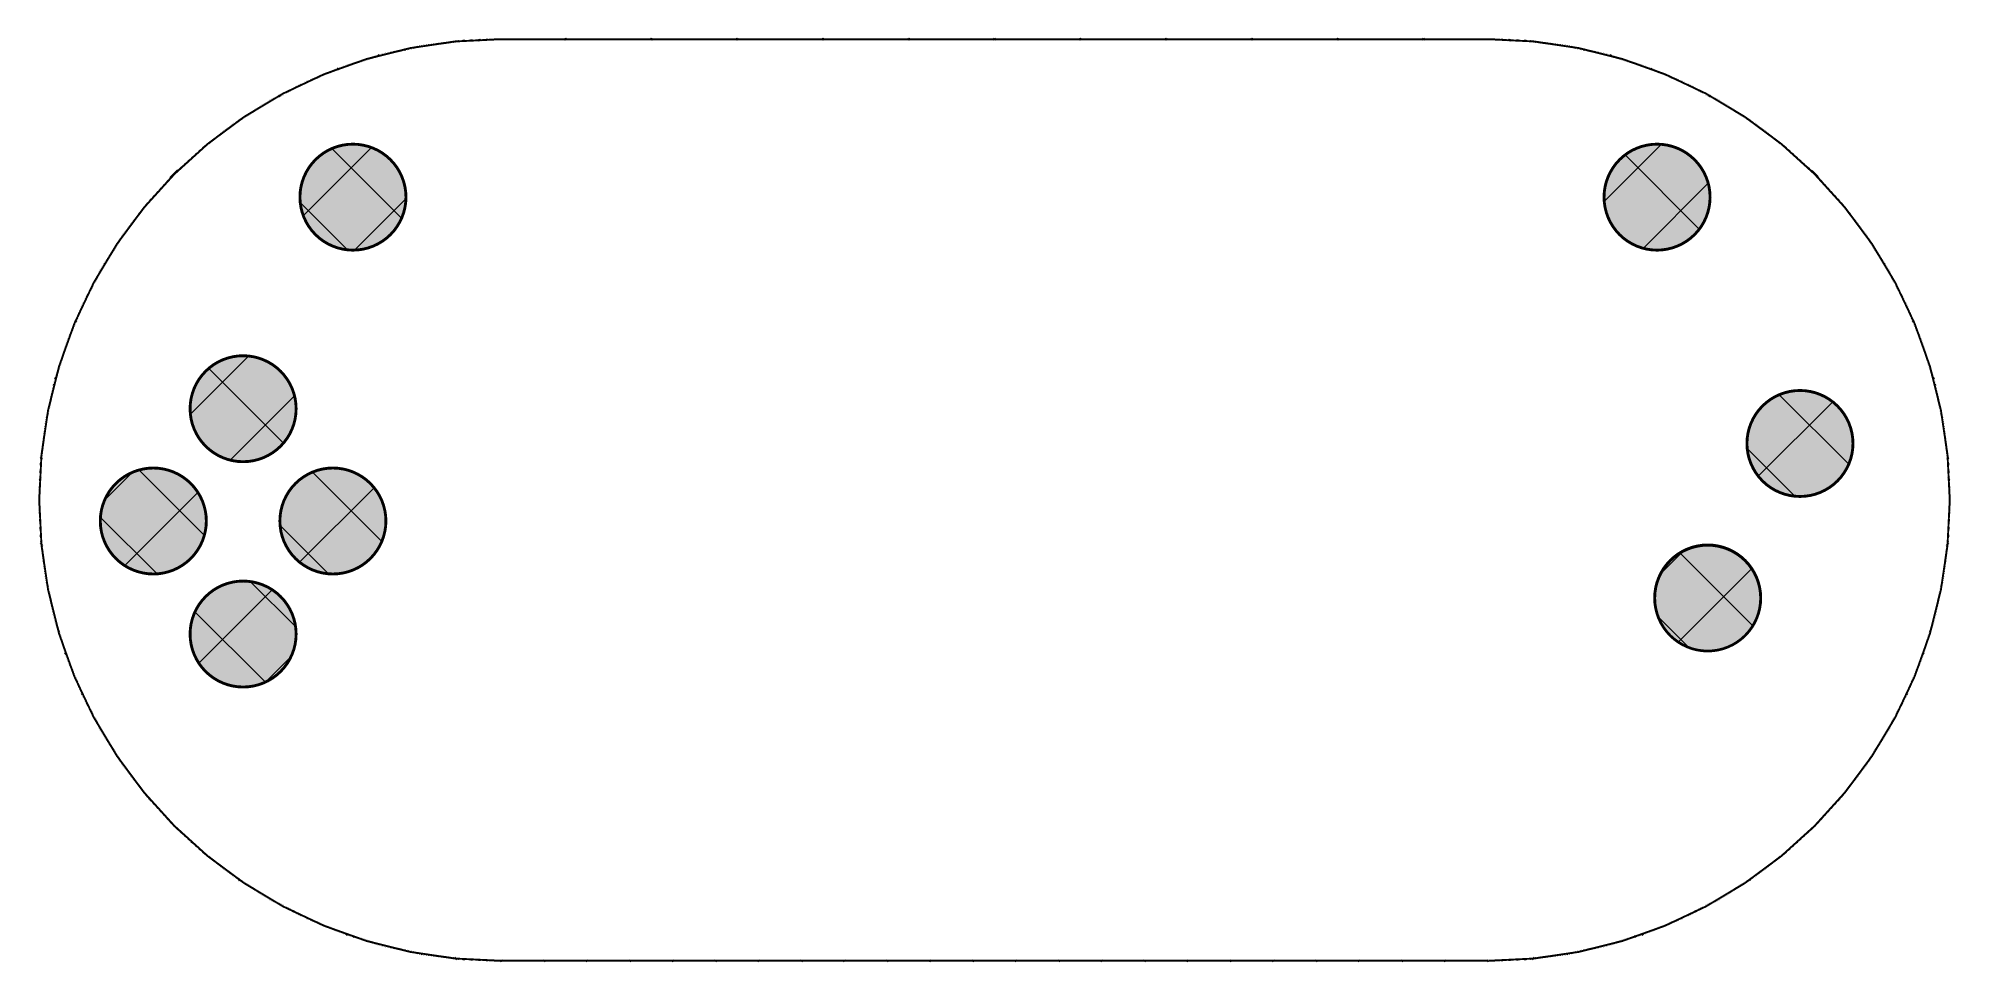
# Model space of a CAD drawing. Header units: millimetres. Extents: x -50 to 50, y -48 to 0.
import ezdxf

# ---------------------------------------------------------------- set-up
doc = ezdxf.new("R2010")
doc.units = ezdxf.units.MM
doc.header["$MEASUREMENT"] = 0
for name, color, linetype, true_color in [('Board-Outline-Layer', 7, 'Continuous', 0xff00ff), ('Multi-Layer', 7, 'Continuous', 0xc0c0c0), ('Top-Silkscreen-Layer', 7, 'Continuous', 0x006699)]:
    doc.layers.add(name, color=color, linetype=linetype, true_color=true_color)
pattern_1 = [(45, (0, 0), (-2.24506, 2.24506), []), (135, (0, 0), (-2.24506, -2.24506), [])]

msp = doc.modelspace()

# ---------------------------------------------------------------- hatches: boundary and pattern name
at = {"layer": 'Multi-Layer'}
h = msp.add_hatch(dxfattribs=at)
h.set_pattern_fill('ANSI37', color=256, style=0)
h.set_pattern_definition(pattern_1)
h.paths.add_polyline_path([(-25.82, -48.26), (-25.83, -48.3), (-25.87, -48.31), (-27.98, -48.22), (-30.07, -47.94), (-32.13, -47.49), (-34.14, -46.85), (-36.09, -46.04), (-37.96, -45.07), (-39.74, -43.94), (-41.41, -42.65), (-42.97, -41.23), (-44.39, -39.67), (-45.68, -38), (-46.81, -36.22), (-47.78, -34.35), (-48.59, -32.4), (-49.23, -30.39), (-49.68, -28.33), (-49.96, -26.24), (-50.05, -24.13), (-49.96, -22.02), (-49.68, -19.93), (-49.23, -17.87), (-48.59, -15.86), (-47.78, -13.91), (-46.81, -12.04), (-45.68, -10.26), (-44.39, -8.59), (-42.97, -7.03), (-41.41, -5.61), (-39.74, -4.32), (-37.96, -3.19), (-36.09, -2.22), (-34.14, -1.41), (-32.13, -0.77), (-30.07, -0.32), (-27.98, -0.04), (-25.87, 0.05), (-25.83, 0.04), (-25.82, 0), (-25.83, -0.04), (-25.87, -0.05), (-27.97, -0.14), (-30.05, -0.42), (-32.1, -0.87), (-34.11, -1.5), (-36.05, -2.31), (-37.91, -3.28), (-39.68, -4.4), (-41.35, -5.68), (-42.9, -7.1), (-44.32, -8.65), (-45.6, -10.32), (-46.72, -12.09), (-47.69, -13.95), (-48.5, -15.89), (-49.13, -17.9), (-49.58, -19.95), (-49.86, -22.03), (-49.95, -24.13), (-49.86, -26.23), (-49.58, -28.31), (-49.13, -30.36), (-48.5, -32.37), (-47.69, -34.31), (-46.72, -36.17), (-45.6, -37.94), (-44.32, -39.61), (-42.9, -41.16), (-41.35, -42.58), (-39.68, -43.86), (-37.91, -44.98), (-36.05, -45.95), (-34.11, -46.76), (-32.1, -47.39), (-30.05, -47.84), (-27.97, -48.12), (-25.87, -48.21), (-25.83, -48.22)])
h = msp.add_hatch(dxfattribs=at)
h.set_pattern_fill('ANSI37', color=256, style=0)
h.set_pattern_definition(pattern_1)
h.paths.add_polyline_path([(25.92, 0), (25.91, -0.04), (25.87, -0.05), (-25.87, -0.05), (-25.91, -0.04), (-25.92, 0), (-25.91, 0.04), (-25.87, 0.05), (25.87, 0.05), (25.91, 0.04)])
h = msp.add_hatch(dxfattribs=at)
h.set_pattern_fill('ANSI37', color=256, style=0)
h.set_pattern_definition(pattern_1)
h.paths.add_polyline_path([(50.05, -24.13), (49.96, -26.24), (49.68, -28.33), (49.23, -30.39), (48.59, -32.4), (47.78, -34.35), (46.81, -36.22), (45.68, -38), (44.39, -39.67), (42.97, -41.23), (41.41, -42.65), (39.74, -43.94), (37.96, -45.07), (36.09, -46.04), (34.14, -46.85), (32.13, -47.49), (30.07, -47.94), (27.98, -48.22), (25.87, -48.31), (25.83, -48.3), (25.82, -48.26), (25.83, -48.22), (25.87, -48.21), (27.97, -48.12), (30.05, -47.84), (32.1, -47.39), (34.11, -46.76), (36.05, -45.95), (37.91, -44.98), (39.68, -43.86), (41.35, -42.58), (42.9, -41.16), (44.32, -39.61), (45.6, -37.94), (46.72, -36.17), (47.69, -34.31), (48.5, -32.37), (49.13, -30.36), (49.58, -28.31), (49.86, -26.23), (49.95, -24.13), (49.86, -22.03), (49.58, -19.95), (49.13, -17.9), (48.5, -15.89), (47.69, -13.95), (46.72, -12.09), (45.6, -10.32), (44.32, -8.65), (42.9, -7.1), (41.35, -5.68), (39.68, -4.4), (37.91, -3.28), (36.05, -2.31), (34.11, -1.5), (32.1, -0.87), (30.05, -0.42), (27.97, -0.14), (25.87, -0.05), (25.83, -0.04), (25.82, 0), (25.83, 0.04), (25.87, 0.05), (27.98, -0.04), (30.07, -0.32), (32.13, -0.77), (34.14, -1.41), (36.09, -2.22), (37.96, -3.19), (39.74, -4.32), (41.41, -5.61), (42.97, -7.03), (44.39, -8.59), (45.68, -10.26), (46.81, -12.04), (47.78, -13.91), (48.59, -15.86), (49.23, -17.87), (49.68, -19.93), (49.96, -22.02)])
h = msp.add_hatch(dxfattribs=at)
h.set_pattern_fill('ANSI37', color=256, style=0)
h.set_pattern_definition(pattern_1)
h.paths.add_polyline_path([(-36.38, -8.27, 1), (-30.78, -8.27, 1)])
for points in [[(-33.58, -11.07), (-33.69, -11.07), (-34.02, -11.04), (-34.44, -10.94), (-34.85, -10.77), (-35.23, -10.54), (-35.56, -10.25), (-35.85, -9.92), (-36.08, -9.54), (-36.25, -9.13), (-36.35, -8.71), (-36.38, -8.38), (-36.38, -8.27), (-36.38, -8.16), (-36.35, -7.83), (-36.25, -7.4), (-36.08, -6.99), (-35.85, -6.62), (-35.56, -6.28), (-35.23, -5.99), (-34.85, -5.76), (-34.44, -5.6), (-34.02, -5.49), (-33.69, -5.47), (-33.58, -5.47), (-33.47, -5.47), (-33.14, -5.49), (-32.71, -5.6), (-32.3, -5.76), (-31.93, -5.99), (-31.59, -6.28), (-31.3, -6.62), (-31.07, -6.99), (-30.9, -7.4), (-30.8, -7.83), (-30.78, -8.16), (-30.78, -8.27), (-30.78, -8.38), (-30.8, -8.71), (-30.9, -9.13), (-31.07, -9.54), (-31.3, -9.92), (-31.59, -10.25), (-31.93, -10.54), (-32.3, -10.77), (-32.71, -10.94), (-33.14, -11.04), (-33.47, -11.07)], [(-33.58, -11.07), (-33.69, -11.07), (-34.02, -11.04), (-34.44, -10.94), (-34.85, -10.77), (-35.23, -10.54), (-35.56, -10.25), (-35.85, -9.92), (-36.08, -9.54), (-36.25, -9.13), (-36.35, -8.71), (-36.38, -8.38), (-36.38, -8.27), (-36.38, -8.16), (-36.35, -7.83), (-36.25, -7.4), (-36.08, -6.99), (-35.85, -6.62), (-35.56, -6.28), (-35.23, -5.99), (-34.85, -5.76), (-34.44, -5.6), (-34.02, -5.49), (-33.69, -5.47), (-33.58, -5.47), (-33.47, -5.47), (-33.14, -5.49), (-32.71, -5.6), (-32.3, -5.76), (-31.93, -5.99), (-31.59, -6.28), (-31.3, -6.62), (-31.07, -6.99), (-30.9, -7.4), (-30.8, -7.83), (-30.78, -8.16), (-30.78, -8.27), (-30.78, -8.38), (-30.8, -8.71), (-30.9, -9.13), (-31.07, -9.54), (-31.3, -9.92), (-31.59, -10.25), (-31.93, -10.54), (-32.3, -10.77), (-32.71, -10.94), (-33.14, -11.04), (-33.47, -11.07)], [(34.68, -11.07), (34.57, -11.07), (34.24, -11.04), (33.81, -10.94), (33.4, -10.77), (33.02, -10.54), (32.69, -10.25), (32.4, -9.92), (32.17, -9.54), (32, -9.13), (31.9, -8.71), (31.88, -8.38), (31.88, -8.27), (31.88, -8.16), (31.9, -7.83), (32, -7.4), (32.17, -6.99), (32.4, -6.62), (32.69, -6.28), (33.02, -5.99), (33.4, -5.76), (33.81, -5.6), (34.24, -5.49), (34.57, -5.47), (34.68, -5.47), (34.79, -5.47), (35.11, -5.49), (35.54, -5.6), (35.95, -5.76), (36.33, -5.99), (36.66, -6.28), (36.95, -6.62), (37.18, -6.99), (37.35, -7.4), (37.45, -7.83), (37.48, -8.16), (37.48, -8.27), (37.48, -8.38), (37.45, -8.71), (37.35, -9.13), (37.18, -9.54), (36.95, -9.92), (36.66, -10.25), (36.33, -10.54), (35.95, -10.77), (35.54, -10.94), (35.11, -11.04), (34.79, -11.07)], [(34.68, -11.07), (34.57, -11.07), (34.24, -11.04), (33.81, -10.94), (33.4, -10.77), (33.02, -10.54), (32.69, -10.25), (32.4, -9.92), (32.17, -9.54), (32, -9.13), (31.9, -8.71), (31.88, -8.38), (31.88, -8.27), (31.88, -8.16), (31.9, -7.83), (32, -7.4), (32.17, -6.99), (32.4, -6.62), (32.69, -6.28), (33.02, -5.99), (33.4, -5.76), (33.81, -5.6), (34.24, -5.49), (34.57, -5.47), (34.68, -5.47), (34.79, -5.47), (35.11, -5.49), (35.54, -5.6), (35.95, -5.76), (36.33, -5.99), (36.66, -6.28), (36.95, -6.62), (37.18, -6.99), (37.35, -7.4), (37.45, -7.83), (37.48, -8.16), (37.48, -8.27), (37.48, -8.38), (37.45, -8.71), (37.35, -9.13), (37.18, -9.54), (36.95, -9.92), (36.66, -10.25), (36.33, -10.54), (35.95, -10.77), (35.54, -10.94), (35.11, -11.04), (34.79, -11.07)], [(-41.31, -17.37), (-41.23, -17.3), (-40.98, -17.08), (-40.6, -16.85), (-40.19, -16.68), (-39.77, -16.58), (-39.33, -16.54), (-38.89, -16.58), (-38.46, -16.68), (-38.05, -16.85), (-37.68, -17.08), (-37.42, -17.3), (-37.35, -17.37), (-37.27, -17.45), (-37.05, -17.7), (-36.82, -18.08), (-36.65, -18.49), (-36.55, -18.91), (-36.52, -19.35), (-36.55, -19.79), (-36.65, -20.22), (-36.82, -20.63), (-37.05, -21), (-37.27, -21.26), (-37.35, -21.33), (-37.42, -21.41), (-37.68, -21.63), (-38.05, -21.86), (-38.46, -22.02), (-38.89, -22.13), (-39.33, -22.16), (-39.77, -22.13), (-40.19, -22.02), (-40.6, -21.86), (-40.98, -21.63), (-41.23, -21.41), (-41.31, -21.33), (-41.38, -21.26), (-41.6, -21), (-41.83, -20.63), (-42, -20.22), (-42.1, -19.79), (-42.13, -19.35), (-42.1, -18.91), (-42, -18.49), (-41.83, -18.08), (-41.6, -17.7), (-41.38, -17.45)], [(-41.31, -17.37), (-41.23, -17.3), (-40.98, -17.08), (-40.6, -16.85), (-40.19, -16.68), (-39.77, -16.58), (-39.33, -16.54), (-38.89, -16.58), (-38.46, -16.68), (-38.05, -16.85), (-37.68, -17.08), (-37.42, -17.3), (-37.35, -17.37), (-37.27, -17.45), (-37.05, -17.7), (-36.82, -18.08), (-36.65, -18.49), (-36.55, -18.91), (-36.52, -19.35), (-36.55, -19.79), (-36.65, -20.22), (-36.82, -20.63), (-37.05, -21), (-37.27, -21.26), (-37.35, -21.33), (-37.42, -21.41), (-37.68, -21.63), (-38.05, -21.86), (-38.46, -22.02), (-38.89, -22.13), (-39.33, -22.16), (-39.77, -22.13), (-40.19, -22.02), (-40.6, -21.86), (-40.98, -21.63), (-41.23, -21.41), (-41.31, -21.33), (-41.38, -21.26), (-41.6, -21), (-41.83, -20.63), (-42, -20.22), (-42.1, -19.79), (-42.13, -19.35), (-42.1, -18.91), (-42, -18.49), (-41.83, -18.08), (-41.6, -17.7), (-41.38, -17.45)], [(42.16, -23.97), (42.05, -23.97), (41.72, -23.94), (41.29, -23.84), (40.88, -23.67), (40.51, -23.44), (40.17, -23.16), (39.88, -22.82), (39.65, -22.45), (39.49, -22.04), (39.38, -21.61), (39.36, -21.28), (39.36, -21.17), (39.36, -21.06), (39.38, -20.73), (39.49, -20.3), (39.65, -19.9), (39.88, -19.52), (40.17, -19.18), (40.51, -18.9), (40.88, -18.67), (41.29, -18.5), (41.72, -18.4), (42.05, -18.37), (42.16, -18.37), (42.27, -18.37), (42.6, -18.4), (43.03, -18.5), (43.43, -18.67), (43.81, -18.9), (44.14, -19.18), (44.43, -19.52), (44.66, -19.9), (44.83, -20.3), (44.93, -20.73), (44.96, -21.06), (44.96, -21.17), (44.96, -21.28), (44.93, -21.61), (44.83, -22.04), (44.66, -22.45), (44.43, -22.82), (44.14, -23.16), (43.81, -23.44), (43.43, -23.67), (43.03, -23.84), (42.6, -23.94), (42.27, -23.97)], [(42.16, -23.97), (42.05, -23.97), (41.72, -23.94), (41.29, -23.84), (40.88, -23.67), (40.51, -23.44), (40.17, -23.16), (39.88, -22.82), (39.65, -22.45), (39.49, -22.04), (39.38, -21.61), (39.36, -21.28), (39.36, -21.17), (39.36, -21.06), (39.38, -20.73), (39.49, -20.3), (39.65, -19.9), (39.88, -19.52), (40.17, -19.18), (40.51, -18.9), (40.88, -18.67), (41.29, -18.5), (41.72, -18.4), (42.05, -18.37), (42.16, -18.37), (42.27, -18.37), (42.6, -18.4), (43.03, -18.5), (43.43, -18.67), (43.81, -18.9), (44.14, -19.18), (44.43, -19.52), (44.66, -19.9), (44.83, -20.3), (44.93, -20.73), (44.96, -21.06), (44.96, -21.17), (44.96, -21.28), (44.93, -21.61), (44.83, -22.04), (44.66, -22.45), (44.43, -22.82), (44.14, -23.16), (43.81, -23.44), (43.43, -23.67), (43.03, -23.84), (42.6, -23.94), (42.27, -23.97)], [(-46.83, -25.23), (-46.83, -25.12), (-46.8, -24.79), (-46.7, -24.36), (-46.53, -23.96), (-46.3, -23.58), (-46.01, -23.25), (-45.68, -22.96), (-45.3, -22.73), (-44.89, -22.56), (-44.46, -22.46), (-44.14, -22.43), (-44.03, -22.43), (-43.92, -22.43), (-43.59, -22.46), (-43.16, -22.56), (-42.75, -22.73), (-42.37, -22.96), (-42.04, -23.25), (-41.75, -23.58), (-41.52, -23.96), (-41.35, -24.36), (-41.25, -24.79), (-41.23, -25.12), (-41.23, -25.23), (-41.23, -25.34), (-41.25, -25.67), (-41.35, -26.1), (-41.52, -26.51), (-41.75, -26.88), (-42.04, -27.22), (-42.37, -27.5), (-42.75, -27.73), (-43.16, -27.9), (-43.59, -28.01), (-43.92, -28.03), (-44.03, -28.03), (-44.14, -28.03), (-44.46, -28.01), (-44.89, -27.9), (-45.3, -27.73), (-45.68, -27.5), (-46.01, -27.22), (-46.3, -26.88), (-46.53, -26.51), (-46.7, -26.1), (-46.8, -25.67), (-46.83, -25.34)], [(-46.83, -25.23), (-46.83, -25.12), (-46.8, -24.79), (-46.7, -24.36), (-46.53, -23.96), (-46.3, -23.58), (-46.01, -23.25), (-45.68, -22.96), (-45.3, -22.73), (-44.89, -22.56), (-44.46, -22.46), (-44.14, -22.43), (-44.03, -22.43), (-43.92, -22.43), (-43.59, -22.46), (-43.16, -22.56), (-42.75, -22.73), (-42.37, -22.96), (-42.04, -23.25), (-41.75, -23.58), (-41.52, -23.96), (-41.35, -24.36), (-41.25, -24.79), (-41.23, -25.12), (-41.23, -25.23), (-41.23, -25.34), (-41.25, -25.67), (-41.35, -26.1), (-41.52, -26.51), (-41.75, -26.88), (-42.04, -27.22), (-42.37, -27.5), (-42.75, -27.73), (-43.16, -27.9), (-43.59, -28.01), (-43.92, -28.03), (-44.03, -28.03), (-44.14, -28.03), (-44.46, -28.01), (-44.89, -27.9), (-45.3, -27.73), (-45.68, -27.5), (-46.01, -27.22), (-46.3, -26.88), (-46.53, -26.51), (-46.7, -26.1), (-46.8, -25.67), (-46.83, -25.34)], [(-37.43, -25.23), (-37.43, -25.12), (-37.4, -24.79), (-37.3, -24.36), (-37.13, -23.96), (-36.9, -23.58), (-36.61, -23.25), (-36.28, -22.96), (-35.9, -22.73), (-35.49, -22.56), (-35.07, -22.46), (-34.74, -22.43), (-34.63, -22.43), (-34.52, -22.43), (-34.19, -22.46), (-33.76, -22.56), (-33.35, -22.73), (-32.98, -22.96), (-32.64, -23.25), (-32.35, -23.58), (-32.12, -23.96), (-31.96, -24.36), (-31.85, -24.79), (-31.83, -25.12), (-31.83, -25.23), (-31.83, -25.34), (-31.85, -25.67), (-31.96, -26.1), (-32.12, -26.51), (-32.35, -26.88), (-32.64, -27.22), (-32.98, -27.5), (-33.35, -27.73), (-33.76, -27.9), (-34.19, -28.01), (-34.52, -28.03), (-34.63, -28.03), (-34.74, -28.03), (-35.07, -28.01), (-35.49, -27.9), (-35.9, -27.73), (-36.28, -27.5), (-36.61, -27.22), (-36.9, -26.88), (-37.13, -26.51), (-37.3, -26.1), (-37.4, -25.67), (-37.43, -25.34)], [(-37.43, -25.23), (-37.43, -25.12), (-37.4, -24.79), (-37.3, -24.36), (-37.13, -23.96), (-36.9, -23.58), (-36.61, -23.25), (-36.28, -22.96), (-35.9, -22.73), (-35.49, -22.56), (-35.07, -22.46), (-34.74, -22.43), (-34.63, -22.43), (-34.52, -22.43), (-34.19, -22.46), (-33.76, -22.56), (-33.35, -22.73), (-32.98, -22.96), (-32.64, -23.25), (-32.35, -23.58), (-32.12, -23.96), (-31.96, -24.36), (-31.85, -24.79), (-31.83, -25.12), (-31.83, -25.23), (-31.83, -25.34), (-31.85, -25.67), (-31.96, -26.1), (-32.12, -26.51), (-32.35, -26.88), (-32.64, -27.22), (-32.98, -27.5), (-33.35, -27.73), (-33.76, -27.9), (-34.19, -28.01), (-34.52, -28.03), (-34.63, -28.03), (-34.74, -28.03), (-35.07, -28.01), (-35.49, -27.9), (-35.9, -27.73), (-36.28, -27.5), (-36.61, -27.22), (-36.9, -26.88), (-37.13, -26.51), (-37.3, -26.1), (-37.4, -25.67), (-37.43, -25.34)], [(37.33, -32.06), (37.22, -32.06), (36.89, -32.04), (36.46, -31.94), (36.06, -31.77), (35.68, -31.54), (35.35, -31.25), (35.06, -30.92), (34.83, -30.54), (34.66, -30.13), (34.56, -29.7), (34.53, -29.37), (34.53, -29.26), (34.53, -29.15), (34.56, -28.83), (34.66, -28.4), (34.83, -27.99), (35.06, -27.61), (35.35, -27.28), (35.68, -26.99), (36.06, -26.76), (36.46, -26.59), (36.89, -26.49), (37.22, -26.46), (37.33, -26.46), (37.44, -26.46), (37.77, -26.49), (38.2, -26.59), (38.61, -26.76), (38.98, -26.99), (39.32, -27.28), (39.6, -27.61), (39.83, -27.99), (40, -28.4), (40.11, -28.83), (40.13, -29.15), (40.13, -29.26), (40.13, -29.37), (40.11, -29.7), (40, -30.13), (39.83, -30.54), (39.6, -30.92), (39.32, -31.25), (38.98, -31.54), (38.61, -31.77), (38.2, -31.94), (37.77, -32.04), (37.44, -32.06)], [(37.33, -32.06), (37.22, -32.06), (36.89, -32.04), (36.46, -31.94), (36.06, -31.77), (35.68, -31.54), (35.35, -31.25), (35.06, -30.92), (34.83, -30.54), (34.66, -30.13), (34.56, -29.7), (34.53, -29.37), (34.53, -29.26), (34.53, -29.15), (34.56, -28.83), (34.66, -28.4), (34.83, -27.99), (35.06, -27.61), (35.35, -27.28), (35.68, -26.99), (36.06, -26.76), (36.46, -26.59), (36.89, -26.49), (37.22, -26.46), (37.33, -26.46), (37.44, -26.46), (37.77, -26.49), (38.2, -26.59), (38.61, -26.76), (38.98, -26.99), (39.32, -27.28), (39.6, -27.61), (39.83, -27.99), (40, -28.4), (40.11, -28.83), (40.13, -29.15), (40.13, -29.26), (40.13, -29.37), (40.11, -29.7), (40, -30.13), (39.83, -30.54), (39.6, -30.92), (39.32, -31.25), (38.98, -31.54), (38.61, -31.77), (38.2, -31.94), (37.77, -32.04), (37.44, -32.06)], [(-41.31, -29.17), (-41.23, -29.1), (-40.98, -28.88), (-40.6, -28.65), (-40.19, -28.48), (-39.77, -28.38), (-39.33, -28.34), (-38.89, -28.38), (-38.46, -28.48), (-38.05, -28.65), (-37.68, -28.88), (-37.42, -29.1), (-37.35, -29.17), (-37.27, -29.25), (-37.05, -29.5), (-36.82, -29.88), (-36.65, -30.29), (-36.55, -30.71), (-36.52, -31.15), (-36.55, -31.59), (-36.65, -32.02), (-36.82, -32.43), (-37.05, -32.8), (-37.27, -33.06), (-37.35, -33.13), (-37.42, -33.21), (-37.68, -33.43), (-38.05, -33.66), (-38.46, -33.82), (-38.89, -33.93), (-39.33, -33.96), (-39.77, -33.93), (-40.19, -33.82), (-40.6, -33.66), (-40.98, -33.43), (-41.23, -33.21), (-41.31, -33.13), (-41.38, -33.06), (-41.6, -32.8), (-41.83, -32.43), (-42, -32.02), (-42.1, -31.59), (-42.13, -31.15), (-42.1, -30.71), (-42, -30.29), (-41.83, -29.88), (-41.6, -29.5), (-41.38, -29.25)], [(-41.31, -29.17), (-41.23, -29.1), (-40.98, -28.88), (-40.6, -28.65), (-40.19, -28.48), (-39.77, -28.38), (-39.33, -28.34), (-38.89, -28.38), (-38.46, -28.48), (-38.05, -28.65), (-37.68, -28.88), (-37.42, -29.1), (-37.35, -29.17), (-37.27, -29.25), (-37.05, -29.5), (-36.82, -29.88), (-36.65, -30.29), (-36.55, -30.71), (-36.52, -31.15), (-36.55, -31.59), (-36.65, -32.02), (-36.82, -32.43), (-37.05, -32.8), (-37.27, -33.06), (-37.35, -33.13), (-37.42, -33.21), (-37.68, -33.43), (-38.05, -33.66), (-38.46, -33.82), (-38.89, -33.93), (-39.33, -33.96), (-39.77, -33.93), (-40.19, -33.82), (-40.6, -33.66), (-40.98, -33.43), (-41.23, -33.21), (-41.31, -33.13), (-41.38, -33.06), (-41.6, -32.8), (-41.83, -32.43), (-42, -32.02), (-42.1, -31.59), (-42.13, -31.15), (-42.1, -30.71), (-42, -30.29), (-41.83, -29.88), (-41.6, -29.5), (-41.38, -29.25)]]:
    msp.add_hatch(color=256, dxfattribs=at).paths.add_polyline_path(points)
h = msp.add_hatch(dxfattribs=at)
h.set_pattern_fill('ANSI37', color=256, style=0)
h.set_pattern_definition(pattern_1)
h.paths.add_polyline_path([(-36.38, -8.27, 1), (-30.78, -8.27, 1)])
h = msp.add_hatch(dxfattribs=at)
h.set_pattern_fill('ANSI37', color=256, style=0)
h.set_pattern_definition(pattern_1)
h.paths.add_polyline_path([(31.88, -8.27, 1), (37.48, -8.27, 1)])
h = msp.add_hatch(dxfattribs=at)
h.set_pattern_fill('ANSI37', color=256, style=0)
h.set_pattern_definition(pattern_1)
h.paths.add_polyline_path([(31.88, -8.27, 1), (37.48, -8.27, 1)])
h = msp.add_hatch(dxfattribs=at)
h.set_pattern_fill('ANSI37', color=256, style=0)
h.set_pattern_definition(pattern_1)
h.paths.add_polyline_path([(-42.13, -19.35, 1), (-36.53, -19.35, 1)])
h = msp.add_hatch(dxfattribs=at)
h.set_pattern_fill('ANSI37', color=256, style=0)
h.set_pattern_definition(pattern_1)
h.paths.add_polyline_path([(-42.13, -19.35, 1), (-36.53, -19.35, 1)])
h = msp.add_hatch(dxfattribs=at)
h.set_pattern_fill('ANSI37', color=256, style=0)
h.set_pattern_definition(pattern_1)
h.paths.add_polyline_path([(39.36, -21.17, 1), (44.96, -21.17, 1)])
h = msp.add_hatch(dxfattribs=at)
h.set_pattern_fill('ANSI37', color=256, style=0)
h.set_pattern_definition(pattern_1)
h.paths.add_polyline_path([(39.36, -21.17, 1), (44.96, -21.17, 1)])
h = msp.add_hatch(dxfattribs=at)
h.set_pattern_fill('ANSI37', color=256, style=0)
h.set_pattern_definition(pattern_1)
h.paths.add_polyline_path([(-46.83, -25.23, 1), (-41.23, -25.23, 1)])
h = msp.add_hatch(dxfattribs=at)
h.set_pattern_fill('ANSI37', color=256, style=0)
h.set_pattern_definition(pattern_1)
h.paths.add_polyline_path([(-46.83, -25.23, 1), (-41.23, -25.23, 1)])
h = msp.add_hatch(dxfattribs=at)
h.set_pattern_fill('ANSI37', color=256, style=0)
h.set_pattern_definition(pattern_1)
h.paths.add_polyline_path([(-37.43, -25.23, 1), (-31.83, -25.23, 1)])
h = msp.add_hatch(dxfattribs=at)
h.set_pattern_fill('ANSI37', color=256, style=0)
h.set_pattern_definition(pattern_1)
h.paths.add_polyline_path([(-37.43, -25.23, 1), (-31.83, -25.23, 1)])
h = msp.add_hatch(dxfattribs=at)
h.set_pattern_fill('ANSI37', color=256, style=0)
h.set_pattern_definition(pattern_1)
h.paths.add_polyline_path([(34.53, -29.26, 1), (40.13, -29.26, 1)])
h = msp.add_hatch(dxfattribs=at)
h.set_pattern_fill('ANSI37', color=256, style=0)
h.set_pattern_definition(pattern_1)
h.paths.add_polyline_path([(34.53, -29.26, 1), (40.13, -29.26, 1)])
h = msp.add_hatch(dxfattribs=at)
h.set_pattern_fill('ANSI37', color=256, style=0)
h.set_pattern_definition(pattern_1)
h.paths.add_polyline_path([(-42.13, -31.15, 1), (-36.53, -31.15, 1)])
h = msp.add_hatch(dxfattribs=at)
h.set_pattern_fill('ANSI37', color=256, style=0)
h.set_pattern_definition(pattern_1)
h.paths.add_polyline_path([(-42.13, -31.15, 1), (-36.53, -31.15, 1)])
h = msp.add_hatch(dxfattribs=at)
h.set_pattern_fill('ANSI37', color=256, style=0)
h.set_pattern_definition(pattern_1)
h.paths.add_polyline_path([(25.83, -48.26), (25.82, -48.3), (25.78, -48.31), (-25.96, -48.31), (-25.99, -48.3), (-26.01, -48.26), (-25.99, -48.22), (-25.96, -48.21), (25.78, -48.21), (25.82, -48.22)])

# ---------------------------------------------------------------- linework, layer by layer
at = {"layer": 'Board-Outline-Layer', "const_width": 0.1}
for points in [[(-25.87, 0, 1), (-25.87, -48.26)], [(25.87, -48.26, 1), (25.87, 0)], [(-36.38, -8.27, 1), (-30.78, -8.27), (-30.78, -8.27, 1), (-36.38, -8.27)], [(-36.38, -8.27, 1), (-30.78, -8.27), (-30.78, -8.27, 1), (-36.38, -8.27)], [(31.88, -8.27, 1), (37.48, -8.27), (37.48, -8.27, 1), (31.88, -8.27)], [(31.88, -8.27, 1), (37.48, -8.27), (37.48, -8.27, 1), (31.88, -8.27)], [(-42.13, -19.35, 1), (-36.53, -19.35), (-36.53, -19.35, 1), (-42.13, -19.35)], [(-42.13, -19.35, 1), (-36.53, -19.35), (-36.53, -19.35, 1), (-42.13, -19.35)], [(39.36, -21.17, 1), (44.96, -21.17), (44.96, -21.17, 1), (39.36, -21.17)], [(39.36, -21.17, 1), (44.96, -21.17), (44.96, -21.17, 1), (39.36, -21.17)], [(-46.83, -25.23, 1), (-41.23, -25.23), (-41.23, -25.23, 1), (-46.83, -25.23)], [(-46.83, -25.23, 1), (-41.23, -25.23), (-41.23, -25.23, 1), (-46.83, -25.23)], [(-37.43, -25.23, 1), (-31.83, -25.23), (-31.83, -25.23, 1), (-37.43, -25.23)], [(-37.43, -25.23, 1), (-31.83, -25.23), (-31.83, -25.23, 1), (-37.43, -25.23)], [(34.53, -29.26, 1), (40.13, -29.26), (40.13, -29.26, 1), (34.53, -29.26)], [(34.53, -29.26, 1), (40.13, -29.26), (40.13, -29.26, 1), (34.53, -29.26)], [(-42.13, -31.15, 1), (-36.53, -31.15), (-36.53, -31.15, 1), (-42.13, -31.15)], [(-42.13, -31.15, 1), (-36.53, -31.15), (-36.53, -31.15, 1), (-42.13, -31.15)]]:
    msp.add_lwpolyline(points, format="xyb", dxfattribs=at)
for points in [[(-25.87, 0), (25.87, 0)], [(-25.96, -48.26), (25.78, -48.26)]]:
    msp.add_lwpolyline(points, dxfattribs=at)
at = {"layer": 'Multi-Layer'}
for points, const_width in [([(-25.82, -48.26), (-25.83, -48.3), (-25.87, -48.31), (-27.98, -48.22), (-30.07, -47.94), (-32.13, -47.49), (-34.14, -46.85), (-36.09, -46.04), (-37.96, -45.07), (-39.74, -43.94), (-41.41, -42.65), (-42.97, -41.23), (-44.39, -39.67), (-45.68, -38), (-46.81, -36.22), (-47.78, -34.35), (-48.59, -32.4), (-49.23, -30.39), (-49.68, -28.33), (-49.96, -26.24), (-50.05, -24.13), (-49.96, -22.02), (-49.68, -19.93), (-49.23, -17.87), (-48.59, -15.86), (-47.78, -13.91), (-46.81, -12.04), (-45.68, -10.26), (-44.39, -8.59), (-42.97, -7.03), (-41.41, -5.61), (-39.74, -4.32), (-37.96, -3.19), (-36.09, -2.22), (-34.14, -1.41), (-32.13, -0.77), (-30.07, -0.32), (-27.98, -0.04), (-25.87, 0.05), (-25.83, 0.04), (-25.82, 0), (-25.83, -0.04), (-25.87, -0.05), (-27.97, -0.14), (-30.05, -0.42), (-32.1, -0.87), (-34.11, -1.5), (-36.05, -2.31), (-37.91, -3.28), (-39.68, -4.4), (-41.35, -5.68), (-42.9, -7.1), (-44.32, -8.65), (-45.6, -10.32), (-46.72, -12.09), (-47.69, -13.95), (-48.5, -15.89), (-49.13, -17.9), (-49.58, -19.95), (-49.86, -22.03), (-49.95, -24.13), (-49.86, -26.23), (-49.58, -28.31), (-49.13, -30.36), (-48.5, -32.37), (-47.69, -34.31), (-46.72, -36.17), (-45.6, -37.94), (-44.32, -39.61), (-42.9, -41.16), (-41.35, -42.58), (-39.68, -43.86), (-37.91, -44.98), (-36.05, -45.95), (-34.11, -46.76), (-32.1, -47.39), (-30.05, -47.84), (-27.97, -48.12), (-25.87, -48.21), (-25.83, -48.22)], 0.00508), ([(25.92, 0), (25.91, -0.04), (25.87, -0.05), (-25.87, -0.05), (-25.91, -0.04), (-25.92, 0), (-25.91, 0.04), (-25.87, 0.05), (25.87, 0.05), (25.91, 0.04)], 0.00508), ([(50.05, -24.13), (49.96, -26.24), (49.68, -28.33), (49.23, -30.39), (48.59, -32.4), (47.78, -34.35), (46.81, -36.22), (45.68, -38), (44.39, -39.67), (42.97, -41.23), (41.41, -42.65), (39.74, -43.94), (37.96, -45.07), (36.09, -46.04), (34.14, -46.85), (32.13, -47.49), (30.07, -47.94), (27.98, -48.22), (25.87, -48.31), (25.83, -48.3), (25.82, -48.26), (25.83, -48.22), (25.87, -48.21), (27.97, -48.12), (30.05, -47.84), (32.1, -47.39), (34.11, -46.76), (36.05, -45.95), (37.91, -44.98), (39.68, -43.86), (41.35, -42.58), (42.9, -41.16), (44.32, -39.61), (45.6, -37.94), (46.72, -36.17), (47.69, -34.31), (48.5, -32.37), (49.13, -30.36), (49.58, -28.31), (49.86, -26.23), (49.95, -24.13), (49.86, -22.03), (49.58, -19.95), (49.13, -17.9), (48.5, -15.89), (47.69, -13.95), (46.72, -12.09), (45.6, -10.32), (44.32, -8.65), (42.9, -7.1), (41.35, -5.68), (39.68, -4.4), (37.91, -3.28), (36.05, -2.31), (34.11, -1.5), (32.1, -0.87), (30.05, -0.42), (27.97, -0.14), (25.87, -0.05), (25.83, -0.04), (25.82, 0), (25.83, 0.04), (25.87, 0.05), (27.98, -0.04), (30.07, -0.32), (32.13, -0.77), (34.14, -1.41), (36.09, -2.22), (37.96, -3.19), (39.74, -4.32), (41.41, -5.61), (42.97, -7.03), (44.39, -8.59), (45.68, -10.26), (46.81, -12.04), (47.78, -13.91), (48.59, -15.86), (49.23, -17.87), (49.68, -19.93), (49.96, -22.02)], 0.00508), ([(-33.58, -11.07), (-33.69, -11.07), (-34.02, -11.04), (-34.44, -10.94), (-34.85, -10.77), (-35.23, -10.54), (-35.56, -10.25), (-35.85, -9.92), (-36.08, -9.54), (-36.25, -9.13), (-36.35, -8.71), (-36.38, -8.38), (-36.38, -8.27), (-36.38, -8.16), (-36.35, -7.83), (-36.25, -7.4), (-36.08, -6.99), (-35.85, -6.62), (-35.56, -6.28), (-35.23, -5.99), (-34.85, -5.76), (-34.44, -5.6), (-34.02, -5.49), (-33.69, -5.47), (-33.58, -5.47), (-33.47, -5.47), (-33.14, -5.49), (-32.71, -5.6), (-32.3, -5.76), (-31.93, -5.99), (-31.59, -6.28), (-31.3, -6.62), (-31.07, -6.99), (-30.9, -7.4), (-30.8, -7.83), (-30.78, -8.16), (-30.78, -8.27), (-30.78, -8.38), (-30.8, -8.71), (-30.9, -9.13), (-31.07, -9.54), (-31.3, -9.92), (-31.59, -10.25), (-31.93, -10.54), (-32.3, -10.77), (-32.71, -10.94), (-33.14, -11.04), (-33.47, -11.07)], 0.0254), ([(-33.58, -11.07), (-33.69, -11.07), (-34.02, -11.04), (-34.44, -10.94), (-34.85, -10.77), (-35.23, -10.54), (-35.56, -10.25), (-35.85, -9.92), (-36.08, -9.54), (-36.25, -9.13), (-36.35, -8.71), (-36.38, -8.38), (-36.38, -8.27), (-36.38, -8.16), (-36.35, -7.83), (-36.25, -7.4), (-36.08, -6.99), (-35.85, -6.62), (-35.56, -6.28), (-35.23, -5.99), (-34.85, -5.76), (-34.44, -5.6), (-34.02, -5.49), (-33.69, -5.47), (-33.58, -5.47), (-33.47, -5.47), (-33.14, -5.49), (-32.71, -5.6), (-32.3, -5.76), (-31.93, -5.99), (-31.59, -6.28), (-31.3, -6.62), (-31.07, -6.99), (-30.9, -7.4), (-30.8, -7.83), (-30.78, -8.16), (-30.78, -8.27), (-30.78, -8.38), (-30.8, -8.71), (-30.9, -9.13), (-31.07, -9.54), (-31.3, -9.92), (-31.59, -10.25), (-31.93, -10.54), (-32.3, -10.77), (-32.71, -10.94), (-33.14, -11.04), (-33.47, -11.07)], 0.0254), ([(34.68, -11.07), (34.57, -11.07), (34.24, -11.04), (33.81, -10.94), (33.4, -10.77), (33.02, -10.54), (32.69, -10.25), (32.4, -9.92), (32.17, -9.54), (32, -9.13), (31.9, -8.71), (31.88, -8.38), (31.88, -8.27), (31.88, -8.16), (31.9, -7.83), (32, -7.4), (32.17, -6.99), (32.4, -6.62), (32.69, -6.28), (33.02, -5.99), (33.4, -5.76), (33.81, -5.6), (34.24, -5.49), (34.57, -5.47), (34.68, -5.47), (34.79, -5.47), (35.11, -5.49), (35.54, -5.6), (35.95, -5.76), (36.33, -5.99), (36.66, -6.28), (36.95, -6.62), (37.18, -6.99), (37.35, -7.4), (37.45, -7.83), (37.48, -8.16), (37.48, -8.27), (37.48, -8.38), (37.45, -8.71), (37.35, -9.13), (37.18, -9.54), (36.95, -9.92), (36.66, -10.25), (36.33, -10.54), (35.95, -10.77), (35.54, -10.94), (35.11, -11.04), (34.79, -11.07)], 0.0254), ([(34.68, -11.07), (34.57, -11.07), (34.24, -11.04), (33.81, -10.94), (33.4, -10.77), (33.02, -10.54), (32.69, -10.25), (32.4, -9.92), (32.17, -9.54), (32, -9.13), (31.9, -8.71), (31.88, -8.38), (31.88, -8.27), (31.88, -8.16), (31.9, -7.83), (32, -7.4), (32.17, -6.99), (32.4, -6.62), (32.69, -6.28), (33.02, -5.99), (33.4, -5.76), (33.81, -5.6), (34.24, -5.49), (34.57, -5.47), (34.68, -5.47), (34.79, -5.47), (35.11, -5.49), (35.54, -5.6), (35.95, -5.76), (36.33, -5.99), (36.66, -6.28), (36.95, -6.62), (37.18, -6.99), (37.35, -7.4), (37.45, -7.83), (37.48, -8.16), (37.48, -8.27), (37.48, -8.38), (37.45, -8.71), (37.35, -9.13), (37.18, -9.54), (36.95, -9.92), (36.66, -10.25), (36.33, -10.54), (35.95, -10.77), (35.54, -10.94), (35.11, -11.04), (34.79, -11.07)], 0.0254), ([(-41.31, -17.37), (-41.23, -17.3), (-40.98, -17.08), (-40.6, -16.85), (-40.19, -16.68), (-39.77, -16.58), (-39.33, -16.54), (-38.89, -16.58), (-38.46, -16.68), (-38.05, -16.85), (-37.68, -17.08), (-37.42, -17.3), (-37.35, -17.37), (-37.27, -17.45), (-37.05, -17.7), (-36.82, -18.08), (-36.65, -18.49), (-36.55, -18.91), (-36.52, -19.35), (-36.55, -19.79), (-36.65, -20.22), (-36.82, -20.63), (-37.05, -21), (-37.27, -21.26), (-37.35, -21.33), (-37.42, -21.41), (-37.68, -21.63), (-38.05, -21.86), (-38.46, -22.02), (-38.89, -22.13), (-39.33, -22.16), (-39.77, -22.13), (-40.19, -22.02), (-40.6, -21.86), (-40.98, -21.63), (-41.23, -21.41), (-41.31, -21.33), (-41.38, -21.26), (-41.6, -21), (-41.83, -20.63), (-42, -20.22), (-42.1, -19.79), (-42.13, -19.35), (-42.1, -18.91), (-42, -18.49), (-41.83, -18.08), (-41.6, -17.7), (-41.38, -17.45)], 0.0254), ([(-41.31, -17.37), (-41.23, -17.3), (-40.98, -17.08), (-40.6, -16.85), (-40.19, -16.68), (-39.77, -16.58), (-39.33, -16.54), (-38.89, -16.58), (-38.46, -16.68), (-38.05, -16.85), (-37.68, -17.08), (-37.42, -17.3), (-37.35, -17.37), (-37.27, -17.45), (-37.05, -17.7), (-36.82, -18.08), (-36.65, -18.49), (-36.55, -18.91), (-36.52, -19.35), (-36.55, -19.79), (-36.65, -20.22), (-36.82, -20.63), (-37.05, -21), (-37.27, -21.26), (-37.35, -21.33), (-37.42, -21.41), (-37.68, -21.63), (-38.05, -21.86), (-38.46, -22.02), (-38.89, -22.13), (-39.33, -22.16), (-39.77, -22.13), (-40.19, -22.02), (-40.6, -21.86), (-40.98, -21.63), (-41.23, -21.41), (-41.31, -21.33), (-41.38, -21.26), (-41.6, -21), (-41.83, -20.63), (-42, -20.22), (-42.1, -19.79), (-42.13, -19.35), (-42.1, -18.91), (-42, -18.49), (-41.83, -18.08), (-41.6, -17.7), (-41.38, -17.45)], 0.0254), ([(42.16, -23.97), (42.05, -23.97), (41.72, -23.94), (41.29, -23.84), (40.88, -23.67), (40.51, -23.44), (40.17, -23.16), (39.88, -22.82), (39.65, -22.45), (39.49, -22.04), (39.38, -21.61), (39.36, -21.28), (39.36, -21.17), (39.36, -21.06), (39.38, -20.73), (39.49, -20.3), (39.65, -19.9), (39.88, -19.52), (40.17, -19.18), (40.51, -18.9), (40.88, -18.67), (41.29, -18.5), (41.72, -18.4), (42.05, -18.37), (42.16, -18.37), (42.27, -18.37), (42.6, -18.4), (43.03, -18.5), (43.43, -18.67), (43.81, -18.9), (44.14, -19.18), (44.43, -19.52), (44.66, -19.9), (44.83, -20.3), (44.93, -20.73), (44.96, -21.06), (44.96, -21.17), (44.96, -21.28), (44.93, -21.61), (44.83, -22.04), (44.66, -22.45), (44.43, -22.82), (44.14, -23.16), (43.81, -23.44), (43.43, -23.67), (43.03, -23.84), (42.6, -23.94), (42.27, -23.97)], 0.0254), ([(42.16, -23.97), (42.05, -23.97), (41.72, -23.94), (41.29, -23.84), (40.88, -23.67), (40.51, -23.44), (40.17, -23.16), (39.88, -22.82), (39.65, -22.45), (39.49, -22.04), (39.38, -21.61), (39.36, -21.28), (39.36, -21.17), (39.36, -21.06), (39.38, -20.73), (39.49, -20.3), (39.65, -19.9), (39.88, -19.52), (40.17, -19.18), (40.51, -18.9), (40.88, -18.67), (41.29, -18.5), (41.72, -18.4), (42.05, -18.37), (42.16, -18.37), (42.27, -18.37), (42.6, -18.4), (43.03, -18.5), (43.43, -18.67), (43.81, -18.9), (44.14, -19.18), (44.43, -19.52), (44.66, -19.9), (44.83, -20.3), (44.93, -20.73), (44.96, -21.06), (44.96, -21.17), (44.96, -21.28), (44.93, -21.61), (44.83, -22.04), (44.66, -22.45), (44.43, -22.82), (44.14, -23.16), (43.81, -23.44), (43.43, -23.67), (43.03, -23.84), (42.6, -23.94), (42.27, -23.97)], 0.0254), ([(-46.83, -25.23), (-46.83, -25.12), (-46.8, -24.79), (-46.7, -24.36), (-46.53, -23.96), (-46.3, -23.58), (-46.01, -23.25), (-45.68, -22.96), (-45.3, -22.73), (-44.89, -22.56), (-44.46, -22.46), (-44.14, -22.43), (-44.03, -22.43), (-43.92, -22.43), (-43.59, -22.46), (-43.16, -22.56), (-42.75, -22.73), (-42.37, -22.96), (-42.04, -23.25), (-41.75, -23.58), (-41.52, -23.96), (-41.35, -24.36), (-41.25, -24.79), (-41.23, -25.12), (-41.23, -25.23), (-41.23, -25.34), (-41.25, -25.67), (-41.35, -26.1), (-41.52, -26.51), (-41.75, -26.88), (-42.04, -27.22), (-42.37, -27.5), (-42.75, -27.73), (-43.16, -27.9), (-43.59, -28.01), (-43.92, -28.03), (-44.03, -28.03), (-44.14, -28.03), (-44.46, -28.01), (-44.89, -27.9), (-45.3, -27.73), (-45.68, -27.5), (-46.01, -27.22), (-46.3, -26.88), (-46.53, -26.51), (-46.7, -26.1), (-46.8, -25.67), (-46.83, -25.34)], 0.0254), ([(-46.83, -25.23), (-46.83, -25.12), (-46.8, -24.79), (-46.7, -24.36), (-46.53, -23.96), (-46.3, -23.58), (-46.01, -23.25), (-45.68, -22.96), (-45.3, -22.73), (-44.89, -22.56), (-44.46, -22.46), (-44.14, -22.43), (-44.03, -22.43), (-43.92, -22.43), (-43.59, -22.46), (-43.16, -22.56), (-42.75, -22.73), (-42.37, -22.96), (-42.04, -23.25), (-41.75, -23.58), (-41.52, -23.96), (-41.35, -24.36), (-41.25, -24.79), (-41.23, -25.12), (-41.23, -25.23), (-41.23, -25.34), (-41.25, -25.67), (-41.35, -26.1), (-41.52, -26.51), (-41.75, -26.88), (-42.04, -27.22), (-42.37, -27.5), (-42.75, -27.73), (-43.16, -27.9), (-43.59, -28.01), (-43.92, -28.03), (-44.03, -28.03), (-44.14, -28.03), (-44.46, -28.01), (-44.89, -27.9), (-45.3, -27.73), (-45.68, -27.5), (-46.01, -27.22), (-46.3, -26.88), (-46.53, -26.51), (-46.7, -26.1), (-46.8, -25.67), (-46.83, -25.34)], 0.0254), ([(-37.43, -25.23), (-37.43, -25.12), (-37.4, -24.79), (-37.3, -24.36), (-37.13, -23.96), (-36.9, -23.58), (-36.61, -23.25), (-36.28, -22.96), (-35.9, -22.73), (-35.49, -22.56), (-35.07, -22.46), (-34.74, -22.43), (-34.63, -22.43), (-34.52, -22.43), (-34.19, -22.46), (-33.76, -22.56), (-33.35, -22.73), (-32.98, -22.96), (-32.64, -23.25), (-32.35, -23.58), (-32.12, -23.96), (-31.96, -24.36), (-31.85, -24.79), (-31.83, -25.12), (-31.83, -25.23), (-31.83, -25.34), (-31.85, -25.67), (-31.96, -26.1), (-32.12, -26.51), (-32.35, -26.88), (-32.64, -27.22), (-32.98, -27.5), (-33.35, -27.73), (-33.76, -27.9), (-34.19, -28.01), (-34.52, -28.03), (-34.63, -28.03), (-34.74, -28.03), (-35.07, -28.01), (-35.49, -27.9), (-35.9, -27.73), (-36.28, -27.5), (-36.61, -27.22), (-36.9, -26.88), (-37.13, -26.51), (-37.3, -26.1), (-37.4, -25.67), (-37.43, -25.34)], 0.0254), ([(-37.43, -25.23), (-37.43, -25.12), (-37.4, -24.79), (-37.3, -24.36), (-37.13, -23.96), (-36.9, -23.58), (-36.61, -23.25), (-36.28, -22.96), (-35.9, -22.73), (-35.49, -22.56), (-35.07, -22.46), (-34.74, -22.43), (-34.63, -22.43), (-34.52, -22.43), (-34.19, -22.46), (-33.76, -22.56), (-33.35, -22.73), (-32.98, -22.96), (-32.64, -23.25), (-32.35, -23.58), (-32.12, -23.96), (-31.96, -24.36), (-31.85, -24.79), (-31.83, -25.12), (-31.83, -25.23), (-31.83, -25.34), (-31.85, -25.67), (-31.96, -26.1), (-32.12, -26.51), (-32.35, -26.88), (-32.64, -27.22), (-32.98, -27.5), (-33.35, -27.73), (-33.76, -27.9), (-34.19, -28.01), (-34.52, -28.03), (-34.63, -28.03), (-34.74, -28.03), (-35.07, -28.01), (-35.49, -27.9), (-35.9, -27.73), (-36.28, -27.5), (-36.61, -27.22), (-36.9, -26.88), (-37.13, -26.51), (-37.3, -26.1), (-37.4, -25.67), (-37.43, -25.34)], 0.0254), ([(37.33, -32.06), (37.22, -32.06), (36.89, -32.04), (36.46, -31.94), (36.06, -31.77), (35.68, -31.54), (35.35, -31.25), (35.06, -30.92), (34.83, -30.54), (34.66, -30.13), (34.56, -29.7), (34.53, -29.37), (34.53, -29.26), (34.53, -29.15), (34.56, -28.83), (34.66, -28.4), (34.83, -27.99), (35.06, -27.61), (35.35, -27.28), (35.68, -26.99), (36.06, -26.76), (36.46, -26.59), (36.89, -26.49), (37.22, -26.46), (37.33, -26.46), (37.44, -26.46), (37.77, -26.49), (38.2, -26.59), (38.61, -26.76), (38.98, -26.99), (39.32, -27.28), (39.6, -27.61), (39.83, -27.99), (40, -28.4), (40.11, -28.83), (40.13, -29.15), (40.13, -29.26), (40.13, -29.37), (40.11, -29.7), (40, -30.13), (39.83, -30.54), (39.6, -30.92), (39.32, -31.25), (38.98, -31.54), (38.61, -31.77), (38.2, -31.94), (37.77, -32.04), (37.44, -32.06)], 0.0254), ([(37.33, -32.06), (37.22, -32.06), (36.89, -32.04), (36.46, -31.94), (36.06, -31.77), (35.68, -31.54), (35.35, -31.25), (35.06, -30.92), (34.83, -30.54), (34.66, -30.13), (34.56, -29.7), (34.53, -29.37), (34.53, -29.26), (34.53, -29.15), (34.56, -28.83), (34.66, -28.4), (34.83, -27.99), (35.06, -27.61), (35.35, -27.28), (35.68, -26.99), (36.06, -26.76), (36.46, -26.59), (36.89, -26.49), (37.22, -26.46), (37.33, -26.46), (37.44, -26.46), (37.77, -26.49), (38.2, -26.59), (38.61, -26.76), (38.98, -26.99), (39.32, -27.28), (39.6, -27.61), (39.83, -27.99), (40, -28.4), (40.11, -28.83), (40.13, -29.15), (40.13, -29.26), (40.13, -29.37), (40.11, -29.7), (40, -30.13), (39.83, -30.54), (39.6, -30.92), (39.32, -31.25), (38.98, -31.54), (38.61, -31.77), (38.2, -31.94), (37.77, -32.04), (37.44, -32.06)], 0.0254), ([(-41.31, -29.17), (-41.23, -29.1), (-40.98, -28.88), (-40.6, -28.65), (-40.19, -28.48), (-39.77, -28.38), (-39.33, -28.34), (-38.89, -28.38), (-38.46, -28.48), (-38.05, -28.65), (-37.68, -28.88), (-37.42, -29.1), (-37.35, -29.17), (-37.27, -29.25), (-37.05, -29.5), (-36.82, -29.88), (-36.65, -30.29), (-36.55, -30.71), (-36.52, -31.15), (-36.55, -31.59), (-36.65, -32.02), (-36.82, -32.43), (-37.05, -32.8), (-37.27, -33.06), (-37.35, -33.13), (-37.42, -33.21), (-37.68, -33.43), (-38.05, -33.66), (-38.46, -33.82), (-38.89, -33.93), (-39.33, -33.96), (-39.77, -33.93), (-40.19, -33.82), (-40.6, -33.66), (-40.98, -33.43), (-41.23, -33.21), (-41.31, -33.13), (-41.38, -33.06), (-41.6, -32.8), (-41.83, -32.43), (-42, -32.02), (-42.1, -31.59), (-42.13, -31.15), (-42.1, -30.71), (-42, -30.29), (-41.83, -29.88), (-41.6, -29.5), (-41.38, -29.25)], 0.0254), ([(-41.31, -29.17), (-41.23, -29.1), (-40.98, -28.88), (-40.6, -28.65), (-40.19, -28.48), (-39.77, -28.38), (-39.33, -28.34), (-38.89, -28.38), (-38.46, -28.48), (-38.05, -28.65), (-37.68, -28.88), (-37.42, -29.1), (-37.35, -29.17), (-37.27, -29.25), (-37.05, -29.5), (-36.82, -29.88), (-36.65, -30.29), (-36.55, -30.71), (-36.52, -31.15), (-36.55, -31.59), (-36.65, -32.02), (-36.82, -32.43), (-37.05, -32.8), (-37.27, -33.06), (-37.35, -33.13), (-37.42, -33.21), (-37.68, -33.43), (-38.05, -33.66), (-38.46, -33.82), (-38.89, -33.93), (-39.33, -33.96), (-39.77, -33.93), (-40.19, -33.82), (-40.6, -33.66), (-40.98, -33.43), (-41.23, -33.21), (-41.31, -33.13), (-41.38, -33.06), (-41.6, -32.8), (-41.83, -32.43), (-42, -32.02), (-42.1, -31.59), (-42.13, -31.15), (-42.1, -30.71), (-42, -30.29), (-41.83, -29.88), (-41.6, -29.5), (-41.38, -29.25)], 0.0254), ([(25.83, -48.26), (25.82, -48.3), (25.78, -48.31), (-25.96, -48.31), (-25.99, -48.3), (-26.01, -48.26), (-25.99, -48.22), (-25.96, -48.21), (25.78, -48.21), (25.82, -48.22)], 0.00508)]:
    msp.add_lwpolyline(points, close=True, dxfattribs=dict(at, const_width=const_width))
at = {"layer": 'Multi-Layer', "const_width": 0.00508}
for points in [[(-36.38, -8.27, 1), (-30.78, -8.27), (-30.78, -8.27, 1), (-36.38, -8.27)], [(-36.38, -8.27, 1), (-30.78, -8.27), (-30.78, -8.27, 1), (-36.38, -8.27)], [(31.88, -8.27, 1), (37.48, -8.27), (37.48, -8.27, 1), (31.88, -8.27)], [(31.88, -8.27, 1), (37.48, -8.27), (37.48, -8.27, 1), (31.88, -8.27)], [(-42.13, -19.35, 1), (-36.53, -19.35), (-36.53, -19.35, 1), (-42.13, -19.35)], [(-42.13, -19.35, 1), (-36.53, -19.35), (-36.53, -19.35, 1), (-42.13, -19.35)], [(39.36, -21.17, 1), (44.96, -21.17), (44.96, -21.17, 1), (39.36, -21.17)], [(39.36, -21.17, 1), (44.96, -21.17), (44.96, -21.17, 1), (39.36, -21.17)], [(-46.83, -25.23, 1), (-41.23, -25.23), (-41.23, -25.23, 1), (-46.83, -25.23)], [(-46.83, -25.23, 1), (-41.23, -25.23), (-41.23, -25.23, 1), (-46.83, -25.23)], [(-37.43, -25.23, 1), (-31.83, -25.23), (-31.83, -25.23, 1), (-37.43, -25.23)], [(-37.43, -25.23, 1), (-31.83, -25.23), (-31.83, -25.23, 1), (-37.43, -25.23)], [(34.53, -29.26, 1), (40.13, -29.26), (40.13, -29.26, 1), (34.53, -29.26)], [(34.53, -29.26, 1), (40.13, -29.26), (40.13, -29.26, 1), (34.53, -29.26)], [(-42.13, -31.15, 1), (-36.53, -31.15), (-36.53, -31.15, 1), (-42.13, -31.15)], [(-42.13, -31.15, 1), (-36.53, -31.15), (-36.53, -31.15, 1), (-42.13, -31.15)]]:
    msp.add_lwpolyline(points, format="xyb", dxfattribs=at)
at = {"layer": 'Top-Silkscreen-Layer', "const_width": 0.1}
for points in [[(-36.33, -8.27, 1), (-30.83, -8.27, 1)], [(-36.33, -8.27, 1), (-30.83, -8.27, 1)], [(31.93, -8.27, 1), (37.43, -8.27, 1)], [(31.93, -8.27, 1), (37.43, -8.27, 1)], [(-42.08, -19.35, 1), (-36.58, -19.35, 1)], [(-42.08, -19.35, 1), (-36.58, -19.35, 1)], [(39.41, -21.17, 1), (44.91, -21.17, 1)], [(39.41, -21.17, 1), (44.91, -21.17, 1)], [(-46.78, -25.23, 1), (-41.28, -25.23, 1)], [(-46.78, -25.23, 1), (-41.28, -25.23, 1)], [(-37.38, -25.23, 1), (-31.88, -25.23, 1)], [(-37.38, -25.23, 1), (-31.88, -25.23, 1)], [(34.58, -29.27, 1), (40.08, -29.27, 1)], [(34.58, -29.27, 1), (40.08, -29.27, 1)], [(-42.08, -31.15, 1), (-36.58, -31.15, 1)], [(-42.08, -31.15, 1), (-36.58, -31.15, 1)]]:
    msp.add_lwpolyline(points, format="xyb", close=True, dxfattribs=at)

doc.saveas('drawing.dxf')
